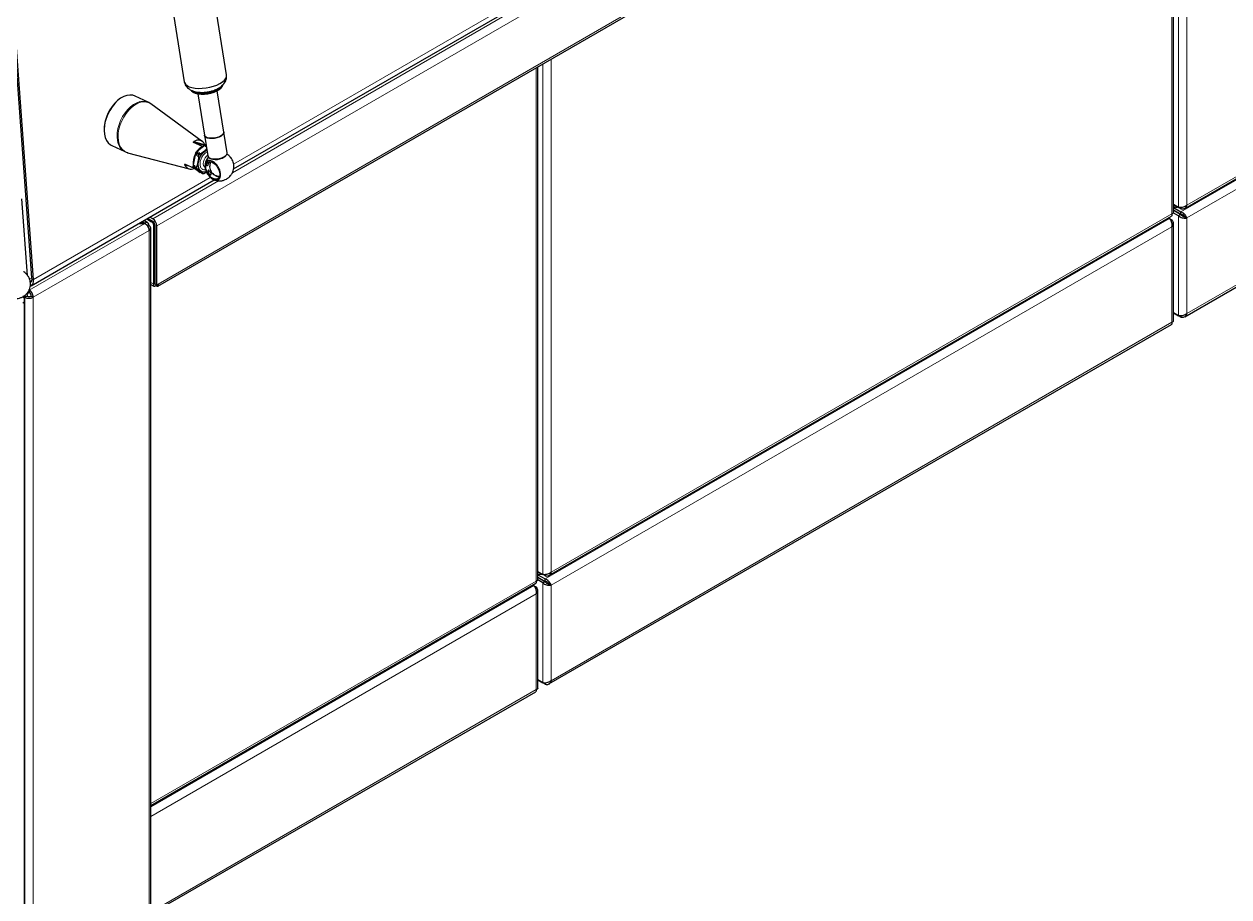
# Model space of a CAD drawing. Header units: millimetres. Extents: x -218071 to -203542, y 15363 to 51382.
# Drawn here: x -216944.5 to -216882.8, y 50905.6 to 50950.3 of the extents above; entities that cross this region are included whole.
import ezdxf

# ---------------------------------------------------------------- set-up
doc = ezdxf.new("R2010")
doc.units = ezdxf.units.MM
doc.header["$LTSCALE"] = 4
doc.layers.add('TPF-EQUIPEMENT', color=7, linetype='Continuous')

msp = doc.modelspace()

# ---------------------------------------------------------------- linework, layer by layer
at = {"layer": 'TPF-EQUIPEMENT', "color": 7, "linetype": 'Continuous', "lineweight": 25}
for p, q in [((-216937.677, 50936.849), (-216813.484, 51008.526)), ((-216944.135, 50937.279), (-216949.073, 51005.326)), ((-216944.06, 50937.19), (-216949.003, 51005.292)), ((-216942.388, 50985.421), (-216936.331, 50947.331)), ((-216934.158, 50947.676), (-216940.215, 50985.767)), ((-216933.8, 50942.864), (-216880.752, 50973.48)), ((-216885.03, 50940.836), (-216838.618, 50967.622)), ((-216885.608, 50940.62), (-216885.608, 50966.9)), ((-216885.03, 50935.283), (-216838.618, 50962.069)), ((-216918.198, 50921.802), (-216918.198, 50948.091)), ((-216938.177, 50946.275), (-216938.841, 50946.591)), ((-216935.867, 50946.793), (-216935.848, 50946.782)), ((-216935.625, 50946.709), (-216935.287, 50944.585)), ((-216934.299, 50944.742), (-216934.637, 50946.866)), ((-216934.447, 50947.005), (-216934.432, 50947.021)), ((-216935.406, 50944.272), (-216938.04, 50946.194)), ((-216935.287, 50944.585), (-216935.118, 50943.525)), ((-216934.131, 50943.682), (-216934.299, 50944.742)), ((-216940.045, 50944.063), (-216939.38, 50943.747)), ((-216935.389, 50944.011), (-216935.846, 50944.212)), ((-216935.277, 50944.059), (-216935.846, 50944.212)), ((-216935.235, 50944.092), (-216935.749, 50943.679)), ((-216935.353, 50943.999), (-216935.351, 50943.999)), ((-216935.203, 50944.06), (-216935.261, 50944.004)), ((-216935.261, 50944.004), (-216935.201, 50944.044)), ((-216935.206, 50944.079), (-216935.235, 50944.092)), ((-216939.231, 50943.692), (-216936.078, 50942.859)), ((-216935.749, 50943.679), (-216935.886, 50942.975)), ((-216935.706, 50943.658), (-216935.749, 50943.679)), ((-216935.706, 50943.658), (-216935.717, 50943.546)), ((-216935.717, 50943.546), (-216935.687, 50943.649)), ((-216935.617, 50943.717), (-216935.706, 50943.658)), ((-216935.617, 50943.717), (-216935.687, 50943.649)), ((-216935.621, 50943.618), (-216935.687, 50943.649)), ((-216935.621, 50943.618), (-216935.633, 50943.505)), ((-216935.633, 50943.505), (-216935.602, 50943.609)), ((-216935.532, 50943.677), (-216935.621, 50943.618)), ((-216935.532, 50943.677), (-216935.602, 50943.609)), ((-216935.569, 50943.593), (-216935.602, 50943.609)), ((-216936.281, 50943.099), (-216935.824, 50942.898)), ((-216935.886, 50942.975), (-216935.843, 50942.955)), ((-216935.886, 50942.975), (-216935.509, 50942.685)), ((-216935.824, 50942.898), (-216935.845, 50942.944)), ((-216935.812, 50943.059), (-216935.843, 50942.955)), ((-216935.843, 50942.955), (-216935.775, 50942.906)), ((-216935.812, 50943.059), (-216935.824, 50942.946)), ((-216935.824, 50942.946), (-216935.758, 50942.915)), ((-216935.824, 50942.946), (-216935.775, 50942.906)), ((-216935.8, 50942.907), (-216935.788, 50942.886)), ((-216935.759, 50942.878), (-216935.788, 50942.886)), ((-216935.728, 50943.018), (-216935.758, 50942.915)), ((-216935.758, 50942.915), (-216935.691, 50942.865)), ((-216935.728, 50943.018), (-216935.739, 50942.906)), ((-216935.739, 50942.906), (-216935.706, 50942.89)), ((-216935.739, 50942.906), (-216935.691, 50942.865)), ((-216935.007, 50943.116), (-216934.986, 50943.174)), ((-216934.959, 50943.23), (-216934.949, 50943.246)), ((-216944.183, 50936.872), (-216934.787, 50942.294)), ((-216935.514, 50942.705), (-216935.446, 50942.656)), ((-216935.514, 50942.705), (-216935.465, 50942.665)), ((-216935.465, 50942.665), (-216935.509, 50942.685)), ((-216935.465, 50942.665), (-216935.462, 50942.667)), ((-216935.381, 50942.625), (-216935.446, 50942.656)), ((-216935.429, 50942.665), (-216935.381, 50942.625)), ((-216935.429, 50942.665), (-216935.362, 50942.615)), ((-216935.381, 50942.625), (-216935.377, 50942.627)), ((-216935.328, 50942.6), (-216935.362, 50942.615)), ((-216935.187, 50942.697), (-216935.328, 50942.6)), ((-216934.836, 50942.318), (-216934.786, 50942.297)), ((-216934.622, 50942.496), (-216934.516, 50942.489)), ((-216944.364, 50937.397), (-216944.65, 50941.335)), ((-216885.608, 50941.043), (-216885.344, 50940.89)), ((-216885.228, 50940.823), (-216885.608, 50941.043)), ((-216885.608, 50940.88), (-216885.228, 50940.66)), ((-216885.228, 50940.883), (-216885.228, 50940.823)), ((-216938.247, 50940.298), (-216938.001, 50940.156)), ((-216938.194, 50940.328), (-216937.946, 50940.184)), ((-216937.946, 50940.307), (-216938.088, 50940.389)), ((-216917.626, 50922.023), (-216885.71, 50940.443)), ((-216885.812, 50940.323), (-216885.866, 50940.354)), ((-216885.812, 50940.323), (-216885.696, 50940.256)), ((-216885.748, 50940.226), (-216885.696, 50940.256)), ((-216885.344, 50940.459), (-216885.613, 50940.614)), ((-216885.608, 50940.757), (-216885.228, 50940.537)), ((-216885.238, 50940.52), (-216885.608, 50940.734)), ((-216885.238, 50940.52), (-216885.344, 50940.459)), ((-216885.228, 50940.537), (-216885.228, 50940.66)), ((-216885.026, 50940.409), (-216884.92, 50940.348)), ((-216938.64, 50940.071), (-216938.354, 50940.071)), ((-216938.354, 50940.082), (-216938.62, 50940.082)), ((-216938.194, 50940.091), (-216938.399, 50940.21)), ((-216938.354, 50940.082), (-216938.354, 50940.071)), ((-216938.199, 50939.915), (-216938.132, 50939.954)), ((-216938.044, 50880.298), (-216938.044, 50939.832)), ((-216937.895, 50936.959), (-216937.895, 50939.972)), ((-216937.839, 50940.001), (-216937.839, 50936.995)), ((-216937.733, 50936.934), (-216937.733, 50939.939)), ((-216885.608, 50935.067), (-216885.608, 50940.078)), ((-216944.294, 50936.654), (-216944.294, 50936.532)), ((-216944.274, 50936.654), (-216944.274, 50936.674)), ((-216944.274, 50936.654), (-216944.274, 50936.532)), ((-216938.044, 50936.943), (-216937.881, 50936.849)), ((-216937.895, 50936.959), (-216937.839, 50936.991)), ((-216937.835, 50936.986), (-216937.729, 50936.925)), ((-216937.779, 50936.953), (-216937.779, 50936.891)), ((-216937.719, 50936.926), (-216937.663, 50936.959)), ((-216944.514, 50876.59), (-216944.514, 50936.153)), ((-216944.39, 50936.342), (-216944.496, 50936.281)), ((-216944.178, 50936.342), (-216944.072, 50936.281)), ((-216885.608, 50935.49), (-216885.344, 50935.337)), ((-216885.228, 50935.27), (-216885.608, 50935.49)), ((-216885.228, 50935.329), (-216885.228, 50935.27)), ((-216917.626, 50916.47), (-216885.71, 50934.89)), ((-216917.94, 50921.646), (-216918.203, 50921.797)), ((-216918.198, 50922.226), (-216917.94, 50922.078)), ((-216918.198, 50922.063), (-216917.824, 50921.847)), ((-216918.198, 50921.94), (-216917.824, 50921.725)), ((-216917.834, 50921.707), (-216918.198, 50921.917)), ((-216917.824, 50922.01), (-216917.926, 50922.069)), ((-216917.824, 50922.07), (-216917.824, 50922.01)), ((-216917.824, 50921.725), (-216917.824, 50921.847)), ((-216938.044, 50910.234), (-216918.3, 50921.625)), ((-216918.402, 50921.505), (-216918.455, 50921.536)), ((-216918.402, 50921.504), (-216918.286, 50921.437)), ((-216918.338, 50921.408), (-216918.286, 50921.437)), ((-216918.198, 50916.249), (-216918.198, 50921.26)), ((-216917.834, 50921.707), (-216917.94, 50921.646)), ((-216917.622, 50921.596), (-216917.516, 50921.535)), ((-216918.198, 50916.673), (-216917.94, 50916.524)), ((-216917.824, 50916.457), (-216918.198, 50916.673)), ((-216917.824, 50916.517), (-216917.824, 50916.457)), ((-216938.044, 50904.681), (-216918.3, 50916.072))]:
    msp.add_line(p, q, dxfattribs=at)
at = {"layer": 'TPF-EQUIPEMENT', "color": 8, "linetype": 'Continuous', "lineweight": 18}
for p, q in [((-216937.663, 50936.959), (-216813.373, 51008.692)), ((-216880.131, 50973.185), (-216937.733, 50939.939)), ((-216880.596, 50973.406), (-216933.861, 50942.664)), ((-216933.798, 50943.112), (-216880.987, 50973.592)), ((-216838.72, 50967.502), (-216885.228, 50940.66)), ((-216884.92, 50941.001), (-216838.604, 50967.732)), ((-216885.696, 50940.553), (-216885.696, 50966.849)), ((-216885.344, 50967.053), (-216885.344, 50940.89)), ((-216884.92, 50967.297), (-216884.92, 50941.001)), ((-216838.604, 50967.079), (-216884.92, 50940.348)), ((-216884.92, 50935.448), (-216838.604, 50962.179)), ((-216917.516, 50948.485), (-216917.516, 50922.188)), ((-216918.286, 50948.04), (-216918.286, 50921.735)), ((-216917.94, 50948.24), (-216917.94, 50922.078)), ((-216935.83, 50944.266), (-216935.287, 50944.12)), ((-216936.022, 50942.985), (-216936.301, 50943.06)), ((-216934.976, 50943.223), (-216934.975, 50943.143)), ((-216944.06, 50937.19), (-216934.992, 50942.424)), ((-216934.577, 50942.251), (-216937.946, 50940.307)), ((-216934.555, 50942.491), (-216934.526, 50942.475)), ((-216885.812, 50940.323), (-216917.824, 50921.847)), ((-216917.516, 50922.188), (-216885.696, 50940.553)), ((-216885.344, 50940.459), (-216885.344, 50935.337)), ((-216884.92, 50940.348), (-216884.92, 50935.448)), ((-216944.274, 50936.654), (-216938.354, 50940.071)), ((-216938.132, 50939.709), (-216944.072, 50936.281)), ((-216938.487, 50940.159), (-216938.354, 50940.082)), ((-216938.132, 50880.176), (-216938.132, 50939.709)), ((-216938.001, 50940.156), (-216937.948, 50940.186)), ((-216937.839, 50940.004), (-216937.895, 50939.972)), ((-216885.696, 50939.9), (-216917.516, 50921.535)), ((-216885.696, 50935), (-216885.696, 50939.9)), ((-216944.26, 50937.207), (-216944.135, 50937.279)), ((-216944.133, 50937.225), (-216944.06, 50937.19)), ((-216937.895, 50936.959), (-216938.044, 50937.045)), ((-216937.839, 50936.995), (-216937.733, 50936.934)), ((-216944.574, 50936.326), (-216944.496, 50936.281)), ((-216944.496, 50936.281), (-216944.496, 50876.748)), ((-216944.072, 50936.281), (-216944.072, 50876.748)), ((-216917.516, 50916.635), (-216885.696, 50935)), ((-216918.286, 50921.735), (-216938.044, 50910.335)), ((-216918.402, 50921.505), (-216938.044, 50910.172)), ((-216917.94, 50921.646), (-216917.94, 50916.524)), ((-216917.516, 50921.535), (-216917.516, 50916.635)), ((-216918.286, 50921.082), (-216938.044, 50909.682)), ((-216918.286, 50916.182), (-216918.286, 50921.082)), ((-216938.044, 50904.782), (-216918.286, 50916.182))]:
    msp.add_line(p, q, dxfattribs=at)
at = {"layer": 'TPF-EQUIPEMENT', "color": 7, "linetype": 'Continuous', "lineweight": 25, "flags": 128}
for points in [[(-216936.331, 50947.331), (-216936.318, 50947.284), (-216936.268, 50947.204), (-216936.186, 50947.134), (-216936.073, 50947.075), (-216935.933, 50947.03), (-216935.771, 50947.001), (-216935.593, 50946.987), (-216935.403, 50946.991), (-216935.208, 50947.01), (-216935.014, 50947.046), (-216934.828, 50947.096), (-216934.655, 50947.159), (-216934.501, 50947.234), (-216934.371, 50947.317), (-216934.269, 50947.406), (-216934.198, 50947.498), (-216934.161, 50947.59), (-216934.158, 50947.676)], [(-216935.979, 50946.888), (-216935.952, 50946.855), (-216935.872, 50946.795), (-216935.761, 50946.748), (-216935.624, 50946.716), (-216935.469, 50946.7), (-216935.3, 50946.702), (-216935.127, 50946.72), (-216934.955, 50946.755), (-216934.794, 50946.805), (-216934.649, 50946.867), (-216934.527, 50946.94), (-216934.434, 50947.019), (-216934.374, 50947.101), (-216934.355, 50947.147)], [(-216935.943, 50946.88), (-216935.878, 50946.835), (-216935.767, 50946.788), (-216935.631, 50946.755), (-216935.475, 50946.74), (-216935.307, 50946.741), (-216935.133, 50946.76), (-216934.961, 50946.795), (-216934.8, 50946.845), (-216934.655, 50946.907), (-216934.534, 50946.979), (-216934.44, 50947.058), (-216934.384, 50947.133)], [(-216938.841, 50946.591), (-216938.97, 50946.634), (-216939.116, 50946.646), (-216939.271, 50946.623), (-216939.43, 50946.567), (-216939.59, 50946.479), (-216939.746, 50946.361), (-216939.894, 50946.216), (-216940.03, 50946.048), (-216940.151, 50945.862), (-216940.254, 50945.661), (-216940.335, 50945.452), (-216940.394, 50945.24), (-216940.428, 50945.03), (-216940.436, 50944.828), (-216940.419, 50944.638), (-216940.377, 50944.467), (-216940.31, 50944.318), (-216940.221, 50944.195), (-216940.112, 50944.101), (-216940.045, 50944.063)], [(-216935.848, 50946.782), (-216935.744, 50946.738), (-216935.611, 50946.707), (-216935.459, 50946.692), (-216935.295, 50946.693), (-216935.125, 50946.712), (-216934.958, 50946.746), (-216934.8, 50946.794), (-216934.659, 50946.855), (-216934.54, 50946.926), (-216934.449, 50947.003), (-216934.447, 50947.005)], [(-216934.299, 50944.742), (-216934.298, 50944.721), (-216934.319, 50944.657), (-216934.376, 50944.594), (-216934.463, 50944.536), (-216934.575, 50944.488), (-216934.703, 50944.452), (-216934.838, 50944.432), (-216934.969, 50944.43), (-216935.088, 50944.444), (-216935.184, 50944.475), (-216935.251, 50944.52), (-216935.285, 50944.576), (-216935.287, 50944.585)], [(-216935.287, 50944.585), (-216935.275, 50944.55), (-216935.226, 50944.499), (-216935.145, 50944.46), (-216935.038, 50944.436), (-216934.913, 50944.429), (-216934.779, 50944.439), (-216934.646, 50944.466), (-216934.524, 50944.508), (-216934.422, 50944.561), (-216934.347, 50944.622)], [(-216934.347, 50944.622), (-216934.306, 50944.686), (-216934.299, 50944.742)], [(-216935.204, 50942.715), (-216935.222, 50942.709), (-216935.327, 50942.695), (-216935.421, 50942.715), (-216935.5, 50942.768), (-216935.56, 50942.852), (-216935.596, 50942.961), (-216935.607, 50943.089), (-216935.592, 50943.229), (-216935.552, 50943.372), (-216935.489, 50943.51), (-216935.407, 50943.635), (-216935.311, 50943.74), (-216935.206, 50943.819), (-216935.168, 50943.84)], [(-216935.118, 50943.525), (-216935.116, 50943.516), (-216935.083, 50943.46), (-216935.016, 50943.415), (-216934.919, 50943.384), (-216934.801, 50943.37), (-216934.67, 50943.372), (-216934.535, 50943.392), (-216934.407, 50943.428), (-216934.295, 50943.476), (-216934.207, 50943.534), (-216934.151, 50943.597), (-216934.13, 50943.661), (-216934.131, 50943.682)], [(-216934.936, 50943.226), (-216934.838, 50943.179), (-216934.742, 50943.103), (-216934.655, 50943.003), (-216934.583, 50942.887), (-216934.533, 50942.763), (-216934.508, 50942.641), (-216934.508, 50942.53), (-216934.536, 50942.438), (-216934.588, 50942.371), (-216934.66, 50942.335), (-216934.748, 50942.332), (-216934.844, 50942.363), (-216934.942, 50942.425), (-216935.034, 50942.514), (-216935.114, 50942.623), (-216935.176, 50942.744), (-216935.214, 50942.868), (-216935.226, 50942.986), (-216935.212, 50943.089), (-216935.172, 50943.169), (-216935.109, 50943.221), (-216935.029, 50943.241), (-216934.936, 50943.226)], [(-216935, 50943.24), (-216935.011, 50943.208), (-216935.024, 50943.143)]]:
    msp.add_lwpolyline(points, dxfattribs=at)
at = {"layer": 'TPF-EQUIPEMENT', "color": 8, "linetype": 'Continuous', "lineweight": 18, "flags": 128}
for points in [[(-216939.376, 50943.745), (-216939.447, 50943.784), (-216939.556, 50943.878), (-216939.645, 50944.001), (-216939.712, 50944.15), (-216939.754, 50944.322), (-216939.772, 50944.511), (-216939.763, 50944.713), (-216939.729, 50944.923), (-216939.671, 50945.136), (-216939.589, 50945.345), (-216939.486, 50945.545), (-216939.365, 50945.732), (-216939.229, 50945.899), (-216939.081, 50946.044), (-216938.925, 50946.162), (-216938.766, 50946.251), (-216938.606, 50946.307), (-216938.452, 50946.329), (-216938.305, 50946.318), (-216938.181, 50946.277)], [(-216938.04, 50946.194), (-216938.123, 50946.243), (-216938.256, 50946.289), (-216938.402, 50946.3), (-216938.556, 50946.278), (-216938.715, 50946.222), (-216938.874, 50946.134), (-216939.029, 50946.016), (-216939.176, 50945.872), (-216939.312, 50945.705), (-216939.433, 50945.519), (-216939.535, 50945.319), (-216939.616, 50945.111), (-216939.675, 50944.9), (-216939.709, 50944.69), (-216939.717, 50944.489), (-216939.7, 50944.3), (-216939.658, 50944.129), (-216939.591, 50943.981), (-216939.502, 50943.858), (-216939.393, 50943.765), (-216939.267, 50943.703), (-216939.231, 50943.692)], [(-216935.124, 50943.559), (-216935.185, 50943.511), (-216935.255, 50943.428), (-216935.309, 50943.328), (-216935.341, 50943.221), (-216935.35, 50943.118), (-216935.333, 50943.028), (-216935.292, 50942.96), (-216935.262, 50942.935)], [(-216934.203, 50943.538), (-216934.228, 50943.498), (-216934.293, 50943.441), (-216934.386, 50943.392), (-216934.499, 50943.354), (-216934.623, 50943.332), (-216934.745, 50943.326), (-216934.855, 50943.338), (-216934.944, 50943.367), (-216935.004, 50943.409), (-216935.007, 50943.414)]]:
    msp.add_lwpolyline(points, dxfattribs=at)
at = {"layer": 'TPF-EQUIPEMENT', "color": 7, "linetype": 'Continuous', "lineweight": 25}
for centre, radius, start, end in [((-216935.368, 50948.279), 1.514, 255.19572, 303.13948), ((-216938.4, 50944.831), 2.037, 130.70892, 178.60505), ((-216935.618, 50943.973), 0.362, 23.98557, 125.86898), ((-216934.982, 50943.256), 0.858, 118.33707, 147.99168), ((-216935.036, 50943.319), 0.75, 114.98361, 142.98474), ((-216934.922, 50943.161), 0.957, 150.94983, 187.0029), ((-216934.912, 50943.151), 0.943, 156.77727, 181.17546), ((-216935.978, 50943.198), 0.351, 203.11142, 296.80668), ((-216934.486, 50942.821), 0.374, 232.51051, 263.23658), ((-216885.457, 50941.398), 0.493, 252.1735, 279.05264), ((-216938.194, 50939.918), 0.461, 2.60229, 57.39771), ((-216938.179, 50939.832), 0.131, 290.77139, 69.22861), ((-216938.125, 50939.961), 0.23, 2.60229, 57.39771), ((-216938.07, 50939.99), 0.23, 2.60229, 57.39771), ((-216944.387, 50937.224), 0.258, 305.48438, 12.36096), ((-216944.348, 50937.121), 0.296, 295.67629, 13.41754), ((-216937.83, 50936.994), 0.00986, 173.70179, 234.99077), ((-216937.725, 50936.933), 0.00874, 170.77973, 309.18503), ((-216944.284, 50936.691), 0.461, 242.61604, 297.38396), ((-216944.284, 50936.547), 0.231, 242.61604, 297.38396), ((-216918.054, 50922.587), 0.495, 253.06362, 279.0222)]:
    msp.add_arc(centre, radius, start, end, dxfattribs=at)
for points, knots in [([(-216936.326, 50947.313), (-216936.326, 50947.31), (-216936.319, 50947.261), (-216936.278, 50947.175), (-216936.204, 50947.064), (-216936.106, 50946.972), (-216935.987, 50946.897), (-216935.856, 50946.843), (-216935.714, 50946.806), (-216935.578, 50946.788), (-216935.453, 50946.782), (-216935.34, 50946.784), (-216935.235, 50946.791), (-216935.165, 50946.801), (-216935.134, 50946.806)], [0, 0, 0, 0, 0.008042, 0.105711, 0.198878, 0.296464, 0.400804, 0.509883, 0.609953, 0.716492, 0.796461, 0.862129, 0.939103, 1, 1, 1, 1]), ([(-216935.134, 50946.806), (-216935.071, 50946.818), (-216934.984, 50946.834), (-216934.861, 50946.869), (-216934.762, 50946.904), (-216934.651, 50946.952), (-216934.542, 50947.01), (-216934.438, 50947.082), (-216934.343, 50947.167), (-216934.262, 50947.265), (-216934.199, 50947.376), (-216934.163, 50947.498), (-216934.149, 50947.595), (-216934.157, 50947.648), (-216934.159, 50947.659)], [0, 0, 0, 0, 0.122811, 0.170801, 0.25035, 0.331873, 0.419318, 0.511063, 0.606272, 0.701237, 0.793958, 0.88521, 0.976758, 1, 1, 1, 1]), ([(-216938.037, 50946.188), (-216938.074, 50946.216), (-216938.12, 50946.251), (-216938.173, 50946.271), (-216938.184, 50946.275)], [0, 0, 0, 0, 0.795973, 1, 1, 1, 1]), ([(-216935.846, 50944.212), (-216935.849, 50944.213), (-216935.854, 50944.217), (-216935.859, 50944.223), (-216935.861, 50944.232), (-216935.857, 50944.244), (-216935.846, 50944.256), (-216935.835, 50944.263), (-216935.83, 50944.266)], [0, 0, 0, 0, 0.111372, 0.222766, 0.332636, 0.510377, 0.789409, 1, 1, 1, 1]), ([(-216935.389, 50944.011), (-216935.389, 50944.011), (-216935.388, 50944.011), (-216935.385, 50944.01), (-216935.379, 50944.007), (-216935.369, 50944.004), (-216935.36, 50944.001), (-216935.354, 50943.999), (-216935.353, 50943.999)], [0, 0, 0, 0, 0.000506, 0.078565, 0.205845, 0.421479, 0.828125, 1, 1, 1, 1]), ([(-216935.287, 50944.12), (-216935.282, 50944.11), (-216935.275, 50944.096), (-216935.265, 50944.078), (-216935.261, 50944.073), (-216935.26, 50944.072)], [0, 0, 0, 0, 0.683666, 0.945978, 1, 1, 1, 1]), ([(-216939.373, 50943.746), (-216939.333, 50943.727), (-216939.285, 50943.703), (-216939.233, 50943.694), (-216939.224, 50943.693)], [0, 0, 0, 0, 0.8178164, 1, 1, 1, 1]), ([(-216935.706, 50942.89), (-216935.67, 50942.999), (-216935.599, 50943.221), (-216935.579, 50943.468), (-216935.569, 50943.593)], [0, 0, 0, 0, 0.491212, 1, 1, 1, 1]), ([(-216935.569, 50943.593), (-216935.47, 50943.654), (-216935.323, 50943.745), (-216935.213, 50943.855), (-216935.176, 50943.891)], [0, 0, 0, 0, 0.667134, 1, 1, 1, 1]), ([(-216935.083, 50943.471), (-216935.089, 50943.466), (-216935.115, 50943.44), (-216935.154, 50943.381), (-216935.2, 50943.3), (-216935.221, 50943.241), (-216935.231, 50943.213)], [0, 0, 0, 0, 0.0751885, 0.3708543, 0.700302, 1, 1, 1, 1]), ([(-216935.144, 50943.35), (-216935.147, 50943.345), (-216935.157, 50943.327), (-216935.176, 50943.294), (-216935.197, 50943.26), (-216935.211, 50943.237), (-216935.218, 50943.228), (-216935.221, 50943.227), (-216935.221, 50943.23), (-216935.22, 50943.238), (-216935.216, 50943.251), (-216935.208, 50943.272), (-216935.194, 50943.303), (-216935.175, 50943.34), (-216935.154, 50943.373), (-216935.138, 50943.391), (-216935.13, 50943.398), (-216935.126, 50943.399), (-216935.125, 50943.394), (-216935.128, 50943.385), (-216935.134, 50943.369), (-216935.141, 50943.357), (-216935.144, 50943.35)], [0, 0, 0, 0, 0.034193, 0.115041, 0.214864, 0.287953, 0.332497, 0.362374, 0.386633, 0.410858, 0.43993, 0.480805, 0.542063, 0.632576, 0.720746, 0.782804, 0.826342, 0.855758, 0.885501, 0.920293, 0.954848, 1, 1, 1, 1]), ([(-216933.822, 50942.76), (-216933.808, 50942.812), (-216933.79, 50942.885), (-216933.785, 50942.997), (-216933.791, 50943.096), (-216933.818, 50943.212), (-216933.867, 50943.331), (-216933.941, 50943.446), (-216934.034, 50943.547), (-216934.11, 50943.596), (-216934.146, 50943.619)], [0, 0, 0, 0, 0.161331, 0.227734, 0.339478, 0.458849, 0.589314, 0.727531, 0.871499, 1, 1, 1, 1]), ([(-216936.301, 50943.06), (-216936.305, 50943.07), (-216936.309, 50943.083), (-216936.306, 50943.096), (-216936.3, 50943.101), (-216936.291, 50943.102), (-216936.285, 50943.1), (-216936.281, 50943.099), (-216936.281, 50943.099)], [0, 0, 0, 0, 0.429513, 0.59431, 0.760561, 0.871362, 0.982454, 1, 1, 1, 1]), ([(-216935.788, 50942.886), (-216935.788, 50942.886), (-216935.793, 50942.887), (-216935.8, 50942.889), (-216935.811, 50942.893), (-216935.818, 50942.895), (-216935.822, 50942.897), (-216935.824, 50942.898), (-216935.824, 50942.898)], [0, 0, 0, 0, 0.046293, 0.490685, 0.684748, 0.880614, 0.972077, 1, 1, 1, 1]), ([(-216935.328, 50942.6), (-216935.377, 50942.641), (-216935.477, 50942.725), (-216935.629, 50942.834), (-216935.706, 50942.89)], [0, 0, 0, 0, 0.4912125, 1, 1, 1, 1]), ([(-216934.788, 50942.295), (-216934.816, 50942.306), (-216934.888, 50942.335), (-216935.006, 50942.426), (-216935.125, 50942.568), (-216935.215, 50942.735), (-216935.265, 50942.908), (-216935.27, 50943.067), (-216935.229, 50943.193), (-216935.148, 50943.274), (-216935.035, 50943.3), (-216934.902, 50943.267), (-216934.766, 50943.181), (-216934.64, 50943.049), (-216934.541, 50942.888), (-216934.477, 50942.715), (-216934.458, 50942.55), (-216934.484, 50942.411), (-216934.554, 50942.316), (-216934.658, 50942.269), (-216934.744, 50942.287), (-216934.788, 50942.295)], [0, 0, 0, 0, 0.033603, 0.087292, 0.14098, 0.194669, 0.248358, 0.302047, 0.355735, 0.409424, 0.463113, 0.516801, 0.57049, 0.624179, 0.677868, 0.731556, 0.785245, 0.838934, 0.892623, 0.946311, 1, 1, 1, 1]), ([(-216935.231, 50943.213), (-216935.245, 50943.161), (-216935.261, 50943.102), (-216935.264, 50943.041), (-216935.264, 50943.033)], [0, 0, 0, 0, 0.871937, 1, 1, 1, 1]), ([(-216935.094, 50943.207), (-216935.095, 50943.206), (-216935.1, 50943.204), (-216935.11, 50943.198), (-216935.124, 50943.188), (-216935.139, 50943.175), (-216935.157, 50943.155), (-216935.174, 50943.129), (-216935.188, 50943.089), (-216935.184, 50943.05), (-216935.17, 50943.023), (-216935.16, 50943.016), (-216935.154, 50943.016), (-216935.149, 50943.018), (-216935.144, 50943.023), (-216935.137, 50943.033), (-216935.13, 50943.048), (-216935.115, 50943.088), (-216935.099, 50943.137), (-216935.084, 50943.181), (-216935.081, 50943.201), (-216935.084, 50943.209), (-216935.091, 50943.207), (-216935.094, 50943.207)], [0, 0, 0, 0, 0.0165101, 0.0425809, 0.0685828, 0.0993828, 0.1390137, 0.1974923, 0.2793685, 0.4225193, 0.490473, 0.5117708, 0.523667, 0.5343149, 0.5461918, 0.5579477, 0.591497, 0.6237962, 0.7668509, 0.8643897, 0.9252971, 0.9665218, 1, 1, 1, 1]), ([(-216934.952, 50942.576), (-216934.954, 50942.573), (-216934.959, 50942.566), (-216934.971, 50942.56), (-216934.988, 50942.559), (-216935.009, 50942.564), (-216935.034, 50942.579), (-216935.066, 50942.61), (-216935.096, 50942.666), (-216935.11, 50942.725), (-216935.109, 50942.766), (-216935.105, 50942.78), (-216935.101, 50942.786), (-216935.097, 50942.788), (-216935.091, 50942.789), (-216935.081, 50942.786), (-216935.069, 50942.778), (-216935.039, 50942.751), (-216935.002, 50942.707), (-216934.966, 50942.655), (-216934.95, 50942.618), (-216934.946, 50942.592), (-216934.95, 50942.581), (-216934.952, 50942.576)], [0, 0, 0, 0, 0.022123, 0.04922, 0.076209, 0.108779, 0.154111, 0.213622, 0.318794, 0.451499, 0.499238, 0.516025, 0.525139, 0.53429, 0.546312, 0.558213, 0.592546, 0.625681, 0.768461, 0.865209, 0.925662, 0.966647, 1, 1, 1, 1]), ([(-216934.96, 50943.23), (-216934.966, 50943.221), (-216934.995, 50943.178), (-216935.02, 50943.085), (-216935.031, 50942.96), (-216935.008, 50942.834), (-216934.953, 50942.716), (-216934.873, 50942.619), (-216934.783, 50942.553), (-216934.699, 50942.514), (-216934.646, 50942.502), (-216934.622, 50942.496)], [0, 0, 0, 0, 0.033022, 0.16544, 0.298688, 0.432781, 0.568249, 0.707127, 0.82962, 0.919808, 1, 1, 1, 1]), ([(-216934.786, 50942.297), (-216934.775, 50942.292), (-216934.718, 50942.265), (-216934.603, 50942.247), (-216934.446, 50942.245), (-216934.295, 50942.278), (-216934.159, 50942.339), (-216934.045, 50942.419), (-216933.96, 50942.505), (-216933.898, 50942.592), (-216933.853, 50942.673), (-216933.832, 50942.732), (-216933.822, 50942.76)], [0, 0, 0, 0, 0.02946, 0.157119, 0.287417, 0.42133, 0.54118, 0.659036, 0.768255, 0.842344, 0.9249, 1, 1, 1, 1]), ([(-216884.92, 50941.001), (-216884.947, 50940.98), (-216885.002, 50940.938), (-216885.107, 50940.898), (-216885.213, 50940.879), (-216885.293, 50940.88), (-216885.332, 50940.888), (-216885.344, 50940.89)], [0, 0, 0, 0, 0.223464, 0.446959, 0.670454, 0.893949, 1, 1, 1, 1]), ([(-216885.228, 50940.823), (-216885.196, 50940.816), (-216885.132, 50940.802), (-216885.045, 50940.822), (-216884.975, 50940.873), (-216884.936, 50940.939), (-216884.924, 50940.986), (-216884.92, 50941.001)], [0, 0, 0, 0, 0.223464, 0.446959, 0.670454, 0.893949, 1, 1, 1, 1]), ([(-216885.812, 50940.323), (-216885.795, 50940.301), (-216885.759, 50940.258), (-216885.715, 50940.163), (-216885.689, 50940.056), (-216885.685, 50939.965), (-216885.693, 50939.916), (-216885.696, 50939.9)], [0, 0, 0, 0, 0.223464, 0.446959, 0.670454, 0.893949, 1, 1, 1, 1]), ([(-216885.696, 50940.553), (-216885.692, 50940.531), (-216885.683, 50940.485), (-216885.694, 50940.45), (-216885.709, 50940.447), (-216885.712, 50940.446)], [0, 0, 0, 0, 0.447146, 0.894355, 1, 1, 1, 1]), ([(-216885.612, 50940.62), (-216885.612, 50940.611), (-216885.614, 50940.59), (-216885.651, 50940.566), (-216885.685, 50940.556), (-216885.696, 50940.553)], [0, 0, 0, 0, 0.341454, 0.788074, 1, 1, 1, 1]), ([(-216885.696, 50939.9), (-216885.674, 50939.924), (-216885.629, 50939.972), (-216885.603, 50940.057), (-216885.613, 50940.143), (-216885.65, 50940.21), (-216885.685, 50940.245), (-216885.696, 50940.256)], [0, 0, 0, 0, 0.223464, 0.446959, 0.670454, 0.893949, 1, 1, 1, 1]), ([(-216885.344, 50940.459), (-216885.316, 50940.438), (-216885.262, 50940.396), (-216885.157, 50940.356), (-216885.051, 50940.337), (-216884.97, 50940.338), (-216884.932, 50940.345), (-216884.92, 50940.348)], [0, 0, 0, 0, 0.223464, 0.446959, 0.670454, 0.893949, 1, 1, 1, 1]), ([(-216885.238, 50940.52), (-216885.22, 50940.502), (-216885.187, 50940.467), (-216885.124, 50940.434), (-216885.068, 50940.415), (-216885.039, 50940.411), (-216885.026, 50940.409)], [0, 0, 0, 0, 0.2823079, 0.5306182, 0.7788488, 1, 1, 1, 1]), ([(-216884.92, 50940.348), (-216884.929, 50940.374), (-216884.949, 50940.426), (-216885.01, 50940.512), (-216885.089, 50940.589), (-216885.166, 50940.637), (-216885.213, 50940.654), (-216885.228, 50940.66)], [0, 0, 0, 0, 0.2234635, 0.4469588, 0.6704542, 0.8939494, 1, 1, 1, 1]), ([(-216885.026, 50940.409), (-216885.037, 50940.423), (-216885.058, 50940.45), (-216885.11, 50940.492), (-216885.167, 50940.524), (-216885.208, 50940.533), (-216885.228, 50940.537)], [0, 0, 0, 0, 0.282308, 0.530618, 0.778849, 1, 1, 1, 1]), ([(-216945.59, 50936.579), (-216945.56, 50936.535), (-216945.518, 50936.473), (-216945.437, 50936.395), (-216945.358, 50936.335), (-216945.251, 50936.277), (-216945.126, 50936.235), (-216944.989, 50936.216), (-216944.844, 50936.223), (-216944.7, 50936.26), (-216944.563, 50936.326), (-216944.441, 50936.42), (-216944.339, 50936.54), (-216944.267, 50936.675), (-216944.224, 50936.818), (-216944.211, 50936.958), (-216944.222, 50937.079), (-216944.249, 50937.185), (-216944.28, 50937.268), (-216944.309, 50937.319), (-216944.321, 50937.34)], [0, 0, 0, 0, 0.067903, 0.096437, 0.144599, 0.196411, 0.253103, 0.31305, 0.375256, 0.439019, 0.503938, 0.569859, 0.636868, 0.705402, 0.767356, 0.828442, 0.885319, 0.92411, 0.9685, 1, 1, 1, 1]), ([(-216944.321, 50937.34), (-216944.351, 50937.384), (-216944.393, 50937.446), (-216944.474, 50937.523), (-216944.528, 50937.568), (-216944.57, 50937.59), (-216944.579, 50937.594)], [0, 0, 0, 0, 0.431152, 0.61233, 0.918133, 1, 1, 1, 1]), ([(-216937.895, 50936.959), (-216937.899, 50936.935), (-216937.909, 50936.889), (-216937.891, 50936.849), (-216937.854, 50936.839), (-216937.813, 50936.858), (-216937.787, 50936.883), (-216937.779, 50936.891)], [0, 0, 0, 0, 0.223464, 0.446959, 0.670454, 0.893949, 1, 1, 1, 1]), ([(-216937.779, 50936.891), (-216937.761, 50936.876), (-216937.726, 50936.845), (-216937.682, 50936.84), (-216937.655, 50936.867), (-216937.651, 50936.912), (-216937.66, 50936.947), (-216937.663, 50936.959)], [0, 0, 0, 0, 0.223464, 0.446959, 0.670454, 0.893949, 1, 1, 1, 1]), ([(-216944.602, 50935.975), (-216944.58, 50935.999), (-216944.535, 50936.047), (-216944.51, 50936.133), (-216944.519, 50936.218), (-216944.557, 50936.286), (-216944.591, 50936.32), (-216944.602, 50936.331)], [0, 0, 0, 0, 0.223464, 0.446959, 0.670454, 0.893949, 1, 1, 1, 1]), ([(-216944.477, 50936.399), (-216944.479, 50936.394), (-216944.496, 50936.354), (-216944.496, 50936.315), (-216944.496, 50936.281)], [0, 0, 0, 0, 0.11112, 1, 1, 1, 1]), ([(-216884.92, 50935.448), (-216884.947, 50935.427), (-216885.002, 50935.385), (-216885.107, 50935.345), (-216885.213, 50935.326), (-216885.293, 50935.327), (-216885.332, 50935.335), (-216885.344, 50935.337)], [0, 0, 0, 0, 0.223464, 0.446959, 0.670454, 0.893949, 1, 1, 1, 1]), ([(-216885.228, 50935.27), (-216885.196, 50935.263), (-216885.132, 50935.248), (-216885.045, 50935.269), (-216884.975, 50935.32), (-216884.936, 50935.386), (-216884.924, 50935.433), (-216884.92, 50935.448)], [0, 0, 0, 0, 0.223464, 0.446959, 0.670454, 0.893949, 1, 1, 1, 1]), ([(-216885.696, 50935), (-216885.692, 50934.977), (-216885.683, 50934.932), (-216885.694, 50934.897), (-216885.709, 50934.894), (-216885.712, 50934.893)], [0, 0, 0, 0, 0.447146, 0.894355, 1, 1, 1, 1]), ([(-216885.612, 50935.067), (-216885.612, 50935.058), (-216885.614, 50935.037), (-216885.651, 50935.013), (-216885.685, 50935.003), (-216885.696, 50935)], [0, 0, 0, 0, 0.341454, 0.788074, 1, 1, 1, 1]), ([(-216918.286, 50921.735), (-216918.282, 50921.712), (-216918.273, 50921.667), (-216918.283, 50921.631), (-216918.299, 50921.629), (-216918.302, 50921.628)], [0, 0, 0, 0, 0.447096, 0.894256, 1, 1, 1, 1]), ([(-216918.201, 50921.802), (-216918.202, 50921.793), (-216918.204, 50921.772), (-216918.24, 50921.748), (-216918.275, 50921.738), (-216918.286, 50921.735)], [0, 0, 0, 0, 0.341601, 0.788121, 1, 1, 1, 1]), ([(-216917.516, 50922.188), (-216917.543, 50922.167), (-216917.598, 50922.125), (-216917.703, 50922.085), (-216917.809, 50922.066), (-216917.89, 50922.067), (-216917.928, 50922.075), (-216917.94, 50922.078)], [0, 0, 0, 0, 0.223464, 0.446959, 0.670454, 0.893949, 1, 1, 1, 1]), ([(-216917.824, 50922.01), (-216917.792, 50922.003), (-216917.728, 50921.989), (-216917.641, 50922.009), (-216917.572, 50922.06), (-216917.532, 50922.126), (-216917.52, 50922.173), (-216917.516, 50922.188)], [0, 0, 0, 0, 0.223464, 0.446959, 0.670454, 0.893949, 1, 1, 1, 1]), ([(-216917.516, 50921.535), (-216917.526, 50921.561), (-216917.545, 50921.613), (-216917.606, 50921.699), (-216917.685, 50921.776), (-216917.762, 50921.825), (-216917.809, 50921.842), (-216917.824, 50921.847)], [0, 0, 0, 0, 0.223464, 0.446959, 0.670454, 0.893949, 1, 1, 1, 1]), ([(-216917.622, 50921.596), (-216917.633, 50921.61), (-216917.654, 50921.637), (-216917.706, 50921.679), (-216917.764, 50921.711), (-216917.805, 50921.72), (-216917.824, 50921.725)], [0, 0, 0, 0, 0.282308, 0.530618, 0.778849, 1, 1, 1, 1]), ([(-216918.402, 50921.505), (-216918.384, 50921.483), (-216918.349, 50921.44), (-216918.305, 50921.344), (-216918.278, 50921.238), (-216918.274, 50921.147), (-216918.283, 50921.097), (-216918.286, 50921.082)], [0, 0, 0, 0, 0.223464, 0.446959, 0.670454, 0.893949, 1, 1, 1, 1]), ([(-216918.286, 50921.082), (-216918.263, 50921.106), (-216918.219, 50921.154), (-216918.193, 50921.239), (-216918.203, 50921.325), (-216918.24, 50921.392), (-216918.274, 50921.426), (-216918.286, 50921.437)], [0, 0, 0, 0, 0.2234635, 0.4469588, 0.6704542, 0.8939494, 1, 1, 1, 1]), ([(-216917.94, 50921.646), (-216917.913, 50921.625), (-216917.858, 50921.583), (-216917.753, 50921.543), (-216917.647, 50921.524), (-216917.567, 50921.525), (-216917.528, 50921.533), (-216917.516, 50921.535)], [0, 0, 0, 0, 0.223464, 0.446959, 0.670454, 0.893949, 1, 1, 1, 1]), ([(-216917.834, 50921.707), (-216917.816, 50921.689), (-216917.783, 50921.654), (-216917.721, 50921.621), (-216917.664, 50921.602), (-216917.636, 50921.598), (-216917.622, 50921.596)], [0, 0, 0, 0, 0.282308, 0.530618, 0.778849, 1, 1, 1, 1]), ([(-216918.286, 50916.182), (-216918.281, 50916.159), (-216918.273, 50916.114), (-216918.283, 50916.078), (-216918.298, 50916.076), (-216918.301, 50916.075)], [0, 0, 0, 0, 0.447096, 0.894256, 1, 1, 1, 1]), ([(-216918.201, 50916.249), (-216918.202, 50916.24), (-216918.204, 50916.218), (-216918.24, 50916.195), (-216918.275, 50916.185), (-216918.286, 50916.182)], [0, 0, 0, 0, 0.341601, 0.788121, 1, 1, 1, 1]), ([(-216917.516, 50916.635), (-216917.543, 50916.614), (-216917.598, 50916.572), (-216917.703, 50916.532), (-216917.809, 50916.513), (-216917.89, 50916.514), (-216917.928, 50916.522), (-216917.94, 50916.524)], [0, 0, 0, 0, 0.223464, 0.446959, 0.670454, 0.893949, 1, 1, 1, 1]), ([(-216917.824, 50916.457), (-216917.792, 50916.45), (-216917.728, 50916.436), (-216917.641, 50916.456), (-216917.572, 50916.507), (-216917.532, 50916.573), (-216917.52, 50916.62), (-216917.516, 50916.635)], [0, 0, 0, 0, 0.223464, 0.446959, 0.670454, 0.893949, 1, 1, 1, 1])]:
    msp.add_open_spline(points, degree=3, knots=knots, dxfattribs=at)
at = {"layer": 'TPF-EQUIPEMENT', "color": 8, "linetype": 'Continuous', "lineweight": 18}
msp.add_open_spline([(-216935.151, 50943.729), (-216935.168, 50943.724), (-216935.209, 50943.711), (-216935.274, 50943.658), (-216935.341, 50943.591), (-216935.4, 50943.509), (-216935.463, 50943.393), (-216935.514, 50943.239), (-216935.522, 50943.092), (-216935.502, 50942.987), (-216935.472, 50942.918), (-216935.428, 50942.864), (-216935.359, 50942.821), (-216935.291, 50942.8), (-216935.24, 50942.821), (-216935.233, 50942.824)], degree=3, knots=[0, 0, 0, 0, 0.0487162, 0.1170523, 0.1868386, 0.2566248, 0.3249609, 0.4519047, 0.5788485, 0.6471846, 0.7169709, 0.7867571, 0.8550932, 0.982037, 1, 1, 1, 1], dxfattribs=at)
at = {"layer": 'TPF-EQUIPEMENT', "color": 7, "linetype": 'Continuous', "lineweight": 25}
for points in [[(-216938.132, 50939.954), (-216938.136, 50939.985), (-216938.144, 50940.046), (-216938.196, 50940.1), (-216938.269, 50940.118), (-216938.326, 50940.094), (-216938.354, 50940.082)], [(-216938.354, 50940.071), (-216938.326, 50940.051), (-216938.269, 50940.013), (-216938.196, 50939.917), (-216938.144, 50939.809), (-216938.136, 50939.743), (-216938.132, 50939.709)], [(-216944.072, 50936.281), (-216944.074, 50936.315), (-216944.079, 50936.384), (-216944.126, 50936.495), (-216944.193, 50936.594), (-216944.247, 50936.634), (-216944.274, 50936.654)], [(-216944.294, 50936.532), (-216944.307, 50936.521), (-216944.333, 50936.501), (-216944.366, 50936.451), (-216944.388, 50936.395), (-216944.389, 50936.36), (-216944.39, 50936.342)], [(-216944.178, 50936.342), (-216944.179, 50936.36), (-216944.18, 50936.395), (-216944.202, 50936.451), (-216944.235, 50936.501), (-216944.261, 50936.521), (-216944.274, 50936.532)]]:
    msp.add_open_spline(points, degree=3, dxfattribs=at)

doc.saveas('drawing.dxf')
